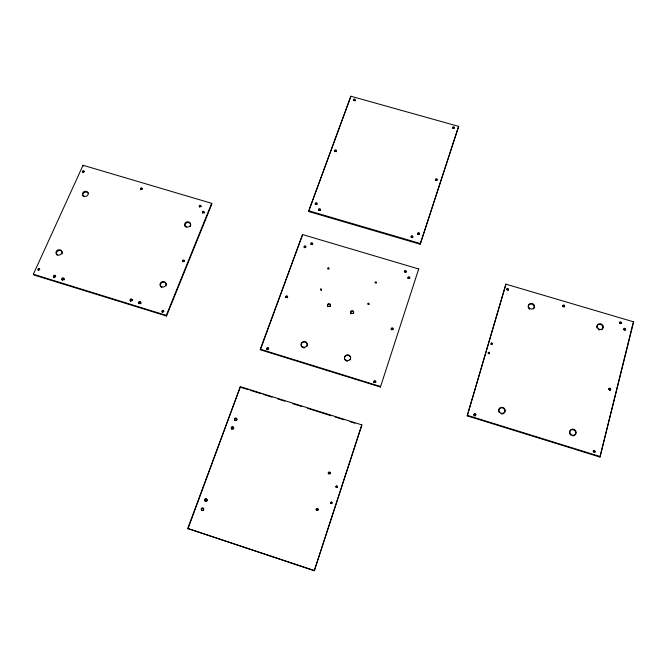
<?xml version="1.0" encoding="UTF-8"?>
<svg xmlns="http://www.w3.org/2000/svg" width="667" height="667" viewBox="0 0 667 667"><rect width="100%" height="100%" fill="white"/><g stroke="black" fill="none" stroke-linecap="round" stroke-linejoin="round"><path stroke-width="1" d="M350.9 96.223L308.563 211.489L420.185 244.247L458.646 126.38L350.9 96.223L308.563 211.489M376.321 283.142L375.963 282.566L375.196 282.8M361.856 424.887L314.282 570.777L187.735 528.489L240.362 386.668L361.856 424.887L314.282 570.777M260.28 349.2L260.38 349.816L380.432 387.035L380.507 386.468L260.28 349.2L302.585 234.576L418.693 268.968L418.568 269.685M369.126 304.477L368.534 303.793L367.951 304.511M420.185 244.247L458.646 126.38M332.099 503.243C332.258 499.683 328.731 504.26 331.874 503.593M335.818 486.852L336.868 486.143L337.294 487.335M599.966 457.053L633.65 321.853L505.928 284.167L467.208 415.875L599.966 457.053L632.95 323.52M467.208 415.875L505.928 284.167M329.064 269.118L328.514 268.401L327.939 269.151M380.432 387.035L418.693 268.968M260.739 348.849L302.585 234.576M187.961 528.856L240.362 386.668M166.542 316.033L211.848 204.11L211.672 203.318L83.05 165.274L33.35 274.237L33.784 274.954L166.542 316.033L166.291 315.374L211.672 203.318M492.196 344.439C492.896 342.921 489.903 343.163 490.987 344.531M489.453 353.835L488.786 352.71L488.111 353.768M320.443 289.803L321.394 289.603L321.319 290.495M633.2 322.503L633.65 321.853M337.16 487.494L335.834 487.06M308.529 210.705L420.31 243.505M33.35 274.237L166.291 315.374M467.417 415.341L600.383 456.578M241.487 387.544L248.391 389.72M250.367 390.337L261.214 393.747M263.19 394.372L272.061 397.165M277.981 399.024L284.884 401.2M292.771 403.685L301.651 406.478M307.57 408.337L331.232 415.783M335.184 417.025L344.055 419.818M349.975 421.677L354.902 423.237M187.735 528.489L314.249 570.468M83.05 165.274L83.4 166.108M315.299 204.435A0.875 0.792 -1.4 0 1 316.208 203.485A0.875 0.792 -1.4 0 1 316.992 204.511M334.751 151.667A0.859 0.759 0.1 0 1 335.634 150.75A0.859 0.759 0.1 0 1 336.41 151.743M452.559 127.989A0.859 0.742 7.7 0 1 454.152 128.439M353.51 100.434A0.85 0.734 1.2 0 1 354.677 100A0.85 0.734 1.2 0 1 355.027 101.059M318.651 210.413A0.884 0.792 -1.1 0 1 319.568 209.455A0.884 0.792 -1.1 0 1 320.352 210.489M435.368 180.474A0.875 0.775 7.7 0 1 436.118 179.54A0.875 0.775 7.7 0 1 437.085 180.348M417.625 234.367A0.892 0.8 7.7 0 1 418.509 233.4A0.892 0.8 7.7 0 1 419.335 234.45M410.997 237.052A0.892 0.809 7.2 0 1 412.214 236.577A0.892 0.809 7.2 0 1 412.606 237.744M140.779 189.795A0.884 0.775 -13.9 0 1 141.229 188.753A0.884 0.775 -13.9 0 1 142.379 189.086M199.4 207.003A0.884 0.784 -10.6 0 1 200.117 206.07A0.884 0.784 -10.6 0 1 201.134 206.678M82.766 172.428A0.875 0.759 -16.4 0 1 84.325 171.752M38.327 270.418A0.917 0.809 -23.1 0 1 39.728 269.351M160.53 286.243A3.035 2.751 -16.7 0 1 163.215 282.208A3.035 2.751 -16.7 0 1 166.1 285.843M161.514 287.31A3.035 2.751 -16.7 0 1 160.939 286.835M185.534 226.972A2.96 2.651 -12.1 0 1 186.96 222.67A2.96 2.651 -12.1 0 1 190.754 225.329M190.579 226.013A2.96 2.651 -12.1 0 1 190.212 226.638M182.691 261.706A0.9 0.817 -13.9 0 1 184.392 261.164M162.381 312.498A0.917 0.842 -18.3 0 1 162.515 311.297A0.917 0.842 -18.3 0 1 163.799 311.364M202.576 213.19A0.884 0.792 -10.6 0 1 203.343 212.039A0.884 0.792 -10.6 0 1 204.202 213.073M56.97 254.977A3.027 2.668 -21.3 0 1 58.988 250.5A3.027 2.668 -21.3 0 1 62.098 253.994M130.382 301.109A1.151 1.042 -19.9 0 1 130.974 299.7A1.151 1.042 -19.9 0 1 132.466 300.158M83.383 196.415A2.951 2.576 -17.2 0 1 84.234 192.521A2.951 2.576 -17.2 0 1 88.394 193.48M138.836 303.727A1.151 1.042 -19.4 0 1 140.003 302.193A1.151 1.042 -19.4 0 1 140.795 303.818M54.219 277.864A1.151 1.017 -22.8 0 1 54.027 276.43A1.151 1.017 -22.8 0 1 55.611 276.13M62.54 280.432A1.151 1.017 -22.5 0 1 62.281 279.081A1.151 1.017 -22.5 0 1 63.757 278.614A1.151 1.017 -22.5 0 1 64.274 279.89M327.697 306.478A1.517 1.409 -0.3 0 1 327.997 304.644A1.517 1.409 -0.3 0 1 329.998 304.677A1.517 1.409 -0.3 0 1 330.215 306.528M351.125 313.807A1.517 1.417 2.7 0 1 350.825 311.956A1.517 1.417 2.7 0 1 352.751 311.447A1.517 1.417 2.7 0 1 353.552 313.165M404.319 271.777A0.9 0.825 7.6 0 1 405.544 271.286A0.9 0.825 7.6 0 1 405.945 272.486M310.939 244.472A0.892 0.809 -2 0 1 311.864 243.497A0.892 0.809 -2 0 1 312.656 244.556M304.244 247.799A0.892 0.809 -2.6 0 1 304.644 246.707A0.892 0.809 -2.6 0 1 305.836 247.065M285.918 297.74A0.909 0.842 -5.3 0 1 286.793 296.523A0.909 0.842 -5.3 0 1 287.494 297.815M267.484 349.867A0.925 0.867 -9.4 0 1 267.092 349.625M266.883 349.216A0.925 0.867 -9.4 0 1 267.734 348.174A0.925 0.867 -9.4 0 1 268.709 349.083M373.979 382.575A0.934 0.892 8.2 0 1 374.721 381.291A0.934 0.892 8.2 0 1 375.696 382.449M391.429 329.907A0.917 0.859 8.2 0 1 391.421 328.748A0.917 0.859 8.2 0 1 392.655 328.656A0.917 0.859 8.2 0 1 392.88 329.806M407.929 278.473A0.9 0.825 8.2 0 1 408.829 277.472A0.9 0.825 8.2 0 1 409.671 278.556M344.447 358.154A3.085 2.918 2.8 0 1 348.474 355.536A3.085 2.918 2.8 0 1 350.125 359.905M347.382 361.231A3.085 2.918 2.8 0 1 346.59 361.089M345.856 360.755A3.085 2.918 2.8 0 1 345.239 360.263M344.781 359.63A3.085 2.918 2.8 0 1 344.514 358.913M307.112 345.856A3.077 2.893 -4 0 1 306.762 346.54M304.811 347.799A3.077 2.893 -4 0 1 303.218 347.715M302.493 347.39A3.077 2.893 -4 0 1 301.893 346.898M301.442 346.273A3.077 2.893 -4 0 1 303.585 342.129A3.077 2.893 -4 0 1 307.262 345.114M328.397 473.812A0.959 0.942 0.1 0 1 329.306 472.436A0.959 0.942 0.1 0 1 330.065 473.895M316.633 510.555A0.975 0.967 -15.7 0 1 316.466 509.079A0.975 0.967 -15.7 0 1 317.951 509.163A0.975 0.967 -15.7 0 1 317.609 510.605M235.101 420.569A1.184 1.134 -20.1 0 1 234.867 418.909A1.184 1.134 -20.1 0 1 236.61 418.784A1.184 1.134 -20.1 0 1 236.543 420.46M203.785 509.871A1.234 1.184 -40.5 0 1 203.152 510.58M202.226 510.647A1.234 1.184 -40.5 0 1 201.759 508.713A1.234 1.184 -40.5 0 1 203.752 508.954M207.162 500.709A1.234 1.184 -38.3 0 1 206.795 501.225M205.319 501.342A1.234 1.184 -38.3 0 1 205.253 499.441A1.234 1.184 -38.3 0 1 207.129 499.791M231.891 429.273A1.192 1.142 -21.8 0 1 231.657 427.605A1.192 1.142 -21.8 0 1 233.408 427.48A1.192 1.142 -21.8 0 1 233.333 429.164M506.561 289.511A0.917 0.834 17.2 0 1 507.804 289.261A0.917 0.834 17.2 0 1 508.137 290.42M562.606 306.078A0.925 0.834 21.9 0 1 563.948 305.895A0.925 0.834 21.9 0 1 564.065 307.17M596.865 327.83A3.127 2.801 25.1 0 1 598.674 324.504A3.127 2.801 25.1 0 1 602.559 326.171A3.127 2.801 25.1 0 1 601.434 329.798M599.108 329.965A3.127 2.801 25.1 0 1 598.357 329.64M619.318 322.845A0.942 0.834 25.7 0 1 620.56 322.595A0.942 0.834 25.7 0 1 620.944 323.778M499.041 412.239A3.193 2.985 26.8 0 1 499.958 408.296A3.193 2.985 26.8 0 1 504.185 409.054A3.193 2.985 26.8 0 1 504.002 413.123M503.352 413.565A3.193 2.985 26.8 0 1 500.959 413.748M608.688 388.994A0.967 0.875 30.2 0 1 610.172 389.253A0.967 0.875 30.2 0 1 609.655 390.537M623.378 329.765A0.942 0.842 26.3 0 1 624.62 329.031A0.942 0.842 26.3 0 1 624.979 330.448M593.338 451.134A0.984 0.9 35.4 0 1 594.689 452.476M528.239 307.462A3.077 2.793 19.9 0 1 531.941 304.194A3.077 2.793 19.9 0 1 533.35 308.979M529.681 309.246A3.077 2.793 19.9 0 1 528.556 308.154M574.27 435.468A3.252 2.993 32.8 0 1 572.686 435.793M571.085 435.301A3.252 2.993 32.8 0 1 569.901 434.117M569.568 433.358A3.252 2.993 32.8 0 1 573.37 429.806A3.252 2.993 32.8 0 1 574.921 435.009M473.92 414.566A0.959 0.9 25.1 0 1 475.404 414.449A0.959 0.9 25.1 0 1 475.204 415.875M474.479 415.925A0.959 0.9 25.1 0 1 473.912 415.474M375.188 282.308C376.271 284.3 376.847 280.515 375.188 282.308M367.984 303.618C368.943 305.653 369.668 301.951 367.992 303.56M327.897 268.167C328.973 270.127 329.481 266.45 327.906 268.117M320.385 289.27C321.361 291.296 322.053 287.544 320.385 289.27M492.538 343.463C490.829 345.831 490.904 340.912 492.538 343.463M488.269 352.601C489.203 355.453 490.595 350.734 488.269 352.601M337.435 486.51C335.543 489.103 335.826 483.733 337.435 486.51M330.657 502.551C331.216 504.961 333.033 501.159 330.657 502.551M335.126 151.292A0.867 0.759 0.1 0 0 336.46 150.692A0.867 0.759 0.1 0 0 335.201 149.975A0.867 0.759 0.1 0 0 335.126 151.292M353.894 100.367A0.85 0.734 1.2 0 0 355.194 99.792A0.85 0.734 1.2 0 0 353.96 99.1A0.85 0.734 1.2 0 0 353.894 100.367M452.843 128.022A0.859 0.75 7.7 0 0 454.285 127.747A0.859 0.75 7.7 0 0 453.252 126.788A0.859 0.75 7.7 0 0 452.843 128.022M315.658 204.135A0.884 0.792 -1.4 0 0 317.017 203.518A0.884 0.792 -1.4 0 0 315.741 202.776A0.884 0.792 -1.4 0 0 315.658 204.135M411.322 237.093A0.892 0.809 7.2 0 0 412.823 236.802A0.892 0.809 7.2 0 0 411.764 235.759A0.892 0.809 7.2 0 0 411.322 237.093M417.967 233.984A0.892 0.809 7.7 0 0 419.468 233.692A0.892 0.809 7.7 0 0 418.401 232.65A0.892 0.809 7.7 0 0 417.967 233.984M319.018 210.13A0.884 0.792 -1.1 0 0 320.377 209.505A0.884 0.792 -1.1 0 0 319.101 208.754A0.884 0.792 -1.1 0 0 319.018 210.13M435.734 180.007A0.875 0.775 7.7 0 0 437.202 179.731A0.875 0.775 7.7 0 0 436.151 178.731A0.875 0.775 7.7 0 0 435.734 180.007M162.515 312.081A0.917 0.842 -18.2 0 0 163.74 311.089A0.917 0.842 -18.2 0 0 162.264 310.639A0.917 0.842 -18.2 0 0 162.515 312.081M183.041 261.597A0.9 0.817 -13.9 0 0 184.25 260.639A0.9 0.817 -13.9 0 0 182.791 260.205A0.9 0.817 -13.9 0 0 183.041 261.597M202.685 212.715A0.884 0.792 -10.6 0 0 204.077 212.089A0.884 0.792 -10.6 0 0 202.826 211.339A0.884 0.792 -10.6 0 0 202.685 212.715M57.796 255.011A3.035 2.668 -21.2 0 0 61.923 251.859A3.035 2.668 -21.2 0 0 57.154 250.4A3.035 2.668 -21.2 0 0 57.796 255.011M186.568 226.955A2.968 2.651 -12.1 0 0 190.529 223.862A2.968 2.651 -12.1 0 0 185.734 222.436A2.968 2.651 -12.1 0 0 186.568 226.955M139.178 303.577A1.151 1.042 -19.4 0 0 140.72 302.351A1.151 1.042 -19.4 0 0 138.886 301.784A1.151 1.042 -19.4 0 0 139.178 303.577M84.234 196.348A2.96 2.576 -17.2 0 0 88.252 193.322A2.96 2.576 -17.2 0 0 83.567 191.921A2.96 2.576 -17.2 0 0 84.234 196.348M38.386 270.11A0.917 0.809 -23.1 0 0 39.636 269.16A0.917 0.809 -23.1 0 0 38.202 268.718A0.917 0.809 -23.1 0 0 38.386 270.11M199.566 206.72A0.884 0.784 -10.6 0 0 200.959 206.095A0.884 0.784 -10.6 0 0 199.716 205.353A0.884 0.784 -10.6 0 0 199.566 206.72M140.987 189.378A0.884 0.775 -13.9 0 0 142.179 188.469A0.884 0.775 -13.9 0 0 140.762 188.052A0.884 0.775 -13.9 0 0 140.987 189.378M130.707 300.959A1.151 1.042 -19.8 0 0 132.258 299.741A1.151 1.042 -19.8 0 0 130.424 299.175A1.151 1.042 -19.8 0 0 130.707 300.959M82.95 172.169A0.884 0.759 -16.4 0 0 84.15 171.277A0.884 0.759 -16.4 0 0 82.758 170.86A0.884 0.759 -16.4 0 0 82.95 172.169M161.956 286.935A3.043 2.76 -16.6 0 0 166.025 283.708A3.043 2.76 -16.6 0 0 161.147 282.216A3.043 2.76 -16.6 0 0 161.956 286.935M54.069 277.28A1.151 1.017 -22.7 0 0 55.636 276.071A1.151 1.017 -22.7 0 0 53.835 275.521A1.151 1.017 -22.7 0 0 54.069 277.28M62.398 279.848A1.151 1.017 -22.5 0 0 63.957 278.648A1.151 1.017 -22.5 0 0 62.156 278.089A1.151 1.017 -22.5 0 0 62.398 279.848M304.511 247.374A0.892 0.817 -2.6 0 0 305.895 246.732A0.892 0.817 -2.6 0 0 304.602 245.965A0.892 0.817 -2.6 0 0 304.511 247.374M328.181 306.261A1.517 1.409 -0.3 0 0 330.49 305.077A1.517 1.409 -0.3 0 0 328.239 303.81A1.517 1.409 -0.3 0 0 328.181 306.261M351.234 313.198A1.526 1.417 2.7 0 0 353.643 312.231A1.526 1.417 2.7 0 0 351.526 310.764A1.526 1.417 2.7 0 0 351.234 313.198M286.168 297.382A0.909 0.842 -5.3 0 0 287.577 296.723A0.909 0.842 -5.3 0 0 286.268 295.931A0.909 0.842 -5.3 0 0 286.168 297.382M267.175 349.149A0.925 0.867 -9.4 0 0 268.618 348.466A0.925 0.867 -9.4 0 0 267.292 347.649A0.925 0.867 -9.4 0 0 267.175 349.149M374.187 382.199A0.934 0.892 8.2 0 0 375.771 381.874A0.934 0.892 8.2 0 0 374.671 380.732A0.934 0.892 8.2 0 0 374.187 382.199M391.521 329.265A0.917 0.859 8.2 0 0 393.071 328.956A0.917 0.859 8.2 0 0 391.988 327.847A0.917 0.859 8.2 0 0 391.521 329.265M408.262 278.156A0.909 0.834 8.2 0 0 409.788 277.856A0.909 0.834 8.2 0 0 408.713 276.78A0.909 0.834 8.2 0 0 408.262 278.156M404.627 271.878A0.9 0.825 7.6 0 0 406.153 271.577A0.9 0.825 7.6 0 0 405.077 270.51A0.9 0.825 7.6 0 0 404.627 271.878M311.289 244.239A0.892 0.809 -2 0 0 312.673 243.605A0.892 0.809 -2 0 0 311.381 242.838A0.892 0.809 -2 0 0 311.289 244.239M345.881 360.163A3.093 2.926 2.8 0 0 350.642 357.862A3.093 2.926 2.8 0 0 346.131 355.102A3.093 2.926 2.8 0 0 345.881 360.163M302.459 346.773A3.077 2.901 -4 0 0 307.229 344.497A3.077 2.901 -4 0 0 302.785 341.762A3.077 2.901 -4 0 0 302.459 346.773M328.723 473.728A0.967 0.95 0.1 0 0 330.215 472.986A0.967 0.95 0.1 0 0 328.814 472.086A0.967 0.95 0.1 0 0 328.723 473.728M202.326 510.313A1.242 1.192 -40.4 0 0 203.552 508.554A1.242 1.192 -40.4 0 0 201.451 508.437A1.242 1.192 -40.4 0 0 202.326 510.313M316.842 510.263A0.975 0.967 -15.5 0 0 318.101 509.146A0.975 0.967 -15.5 0 0 316.5 508.621A0.975 0.967 -15.5 0 0 316.842 510.263M205.711 501.125A1.234 1.184 -38.2 0 0 206.928 499.383A1.234 1.184 -38.2 0 0 204.836 499.266A1.234 1.184 -38.2 0 0 205.711 501.125M235.234 420.177A1.192 1.134 -20.1 0 0 236.793 418.859A1.192 1.134 -20.1 0 0 234.867 418.242A1.192 1.134 -20.1 0 0 235.234 420.177M232.016 428.898A1.192 1.142 -21.7 0 0 233.583 427.564A1.192 1.142 -21.7 0 0 231.657 426.947A1.192 1.142 -21.7 0 0 232.016 428.898M593.322 451.676A0.992 0.909 35.3 0 0 594.947 452.176A0.992 0.909 35.3 0 0 594.472 450.592A0.992 0.909 35.3 0 0 593.322 451.676M608.996 389.503A0.967 0.875 30.2 0 0 610.63 389.586A0.967 0.875 30.2 0 0 609.763 388.202A0.967 0.875 30.2 0 0 608.996 389.503M474.129 414.941A0.959 0.9 25 0 0 475.771 415.024A0.959 0.9 25 0 0 474.962 413.615A0.959 0.9 25 0 0 474.129 414.941M623.953 329.556A0.942 0.842 26.3 0 0 625.554 329.64A0.942 0.842 26.3 0 0 624.704 328.306A0.942 0.842 26.3 0 0 623.953 329.556M506.82 289.653A0.917 0.834 17.2 0 0 508.396 289.736A0.917 0.834 17.2 0 0 507.604 288.436A0.917 0.834 17.2 0 0 506.82 289.653M562.965 306.253A0.925 0.834 21.8 0 0 564.557 306.328A0.925 0.834 21.8 0 0 563.732 305.019A0.925 0.834 21.8 0 0 562.965 306.253M597.599 327.897A3.135 2.81 25.1 0 0 602.926 328.156A3.135 2.81 25.1 0 0 600.117 323.728A3.135 2.81 25.1 0 0 597.599 327.897M619.776 323.053A0.942 0.842 25.7 0 0 621.377 323.128A0.942 0.842 25.7 0 0 620.527 321.802A0.942 0.842 25.7 0 0 619.776 323.053M499.3 411.706A3.193 2.985 26.7 0 0 504.769 411.989A3.193 2.985 26.7 0 0 502.026 407.304A3.193 2.985 26.7 0 0 499.3 411.706M528.848 307.495A3.085 2.793 19.9 0 0 534.134 307.745A3.085 2.793 19.9 0 0 531.441 303.385A3.085 2.793 19.9 0 0 528.848 307.495M569.935 432.858A3.26 2.993 32.8 0 0 575.296 434.509A3.26 2.993 32.8 0 0 573.745 429.298A3.26 2.993 32.8 0 0 569.935 432.858"/></g></svg>
